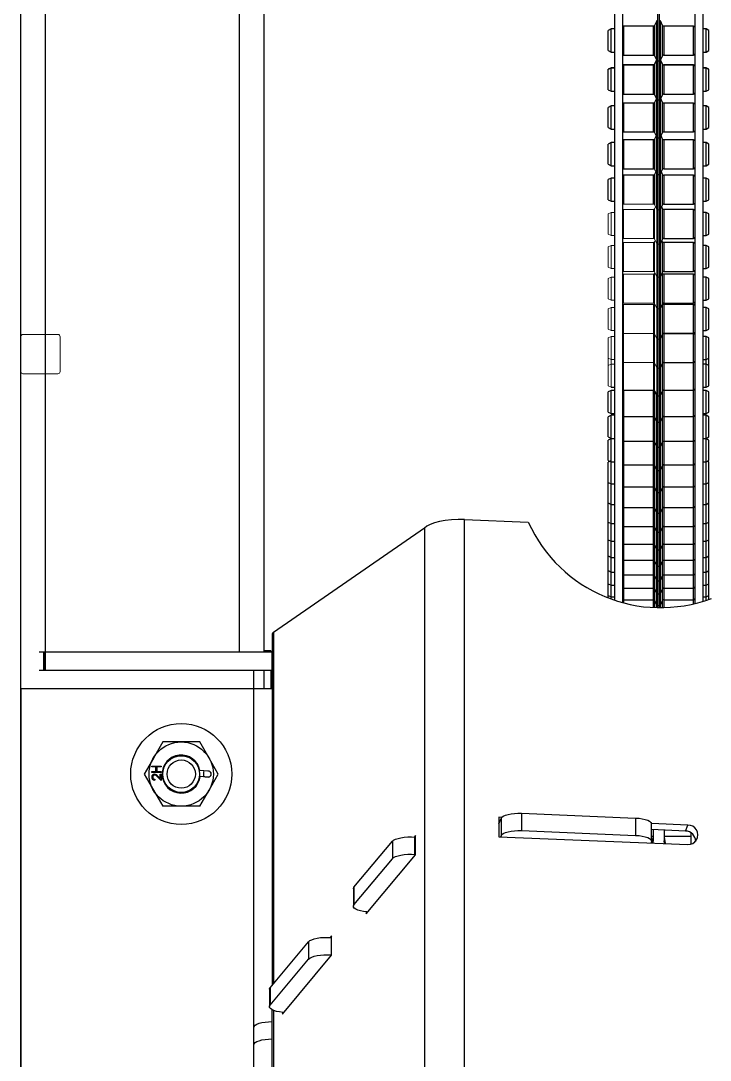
# Model space of a CAD drawing. Header units: feet. Extents: x 0.3 to 98.5, y -18.6 to 31.5.
# Drawn here: x 49.783 to 50.235, y 4.573 to 5.255 of the extents above; entities that cross this region are included whole.
import ezdxf

# ---------------------------------------------------------------- set-up
doc = ezdxf.new("R2010")
doc.units = ezdxf.units.FT
doc.header["$MEASUREMENT"] = 0
doc.layers.add('DETL-RACK-FADE', color=8, linetype='Continuous')

msp = doc.modelspace()

# ---------------------------------------------------------------- linework, layer by layer
for p, q in [((49.78266, 4.47483), (49.78266, 6.13812)), ((49.79891, 4.82868), (49.79891, 6.14082)), ((49.92582, 6.1361), (49.92582, 4.84072)), ((49.94207, 6.14082), (49.94207, 4.84072)), ((50.17209, 6.10792), (50.17209, 4.87494)), ((50.1773, 6.10792), (50.1773, 4.87335)), ((50.22471, 6.10792), (50.22471, 4.87258)), ((50.22993, 6.10792), (50.22993, 4.87403)), ((50.2004, 5.13079), (50.2004, 5.33641)), ((50.20161, 4.86993), (50.20161, 5.33641)), ((50.19769, 5.25137), (50.17802, 5.25137)), ((50.17802, 5.25137), (50.17802, 5.23241)), ((50.19769, 5.23241), (50.19769, 5.25137)), ((50.19973, 5.25474), (50.19836, 5.2518)), ((50.19836, 5.2518), (50.19836, 5.23198)), ((50.19973, 5.13122), (50.19973, 5.25474)), ((50.20365, 5.2518), (50.20228, 5.25474)), ((50.20228, 4.86993), (50.20228, 5.25474)), ((50.20365, 5.23198), (50.20365, 5.2518)), ((50.22399, 5.25137), (50.20432, 5.25137)), ((50.20432, 5.25137), (50.20432, 5.23241)), ((50.22399, 5.23241), (50.22399, 5.25137)), ((50.16985, 5.24948), (50.16797, 5.24851)), ((50.16797, 5.23527), (50.16797, 5.24851)), ((50.17209, 5.24948), (50.16985, 5.24948)), ((50.16985, 5.2343), (50.16985, 5.24948)), ((50.23217, 5.24948), (50.22993, 5.24948)), ((50.23404, 5.24851), (50.23217, 5.24948)), ((50.23217, 5.2343), (50.23217, 5.24948)), ((50.23404, 5.23527), (50.23404, 5.24851)), ((50.16797, 5.23527), (50.16985, 5.2343)), ((50.16985, 5.2343), (50.17209, 5.2343)), ((50.17802, 5.23241), (50.19769, 5.23241)), ((50.19836, 5.23198), (50.19973, 5.22904)), ((50.20228, 5.22904), (50.20365, 5.23198)), ((50.20432, 5.23241), (50.22399, 5.23241)), ((50.22993, 5.2343), (50.23217, 5.2343)), ((50.23217, 5.2343), (50.23404, 5.23527)), ((50.16985, 5.22402), (50.16797, 5.22306)), ((50.16985, 5.22386), (50.16797, 5.22289)), ((50.16797, 5.20965), (50.16797, 5.22306)), ((50.17209, 5.22402), (50.16985, 5.22402)), ((50.16985, 5.20869), (50.16985, 5.22402)), ((50.17209, 5.22386), (50.16985, 5.22386)), ((50.19769, 5.22592), (50.17802, 5.22592)), ((50.17802, 5.22592), (50.17802, 5.20679)), ((50.19769, 5.22575), (50.17802, 5.22575)), ((50.19769, 5.20679), (50.19769, 5.22592)), ((50.19968, 5.22916), (50.19836, 5.22634)), ((50.19971, 5.22908), (50.19836, 5.22618)), ((50.19836, 5.22634), (50.19836, 5.20636)), ((50.2004, 5.22862), (50.20161, 5.22862)), ((50.20365, 5.22618), (50.2023, 5.22908)), ((50.20365, 5.22634), (50.20234, 5.22916)), ((50.20365, 5.20636), (50.20365, 5.22634)), ((50.22399, 5.22592), (50.20432, 5.22592)), ((50.20432, 5.22592), (50.20432, 5.20679)), ((50.22399, 5.22575), (50.20432, 5.22575)), ((50.22399, 5.20679), (50.22399, 5.22592)), ((50.23217, 5.22402), (50.22993, 5.22402)), ((50.23217, 5.22386), (50.22993, 5.22386)), ((50.23404, 5.22306), (50.23217, 5.22402)), ((50.23217, 5.20869), (50.23217, 5.22402)), ((50.23404, 5.22289), (50.23217, 5.22386)), ((50.23404, 5.20965), (50.23404, 5.22306)), ((50.16797, 5.20965), (50.16985, 5.20869)), ((50.23217, 5.20869), (50.23404, 5.20965)), ((50.16985, 5.20869), (50.17209, 5.20869)), ((50.17802, 5.20679), (50.19769, 5.20679)), ((50.19836, 5.20636), (50.19973, 5.20342)), ((50.19954, 5.20384), (50.19836, 5.20133)), ((50.2004, 5.203), (50.20161, 5.203)), ((50.20228, 5.20342), (50.20365, 5.20636)), ((50.20365, 5.20133), (50.20248, 5.20384)), ((50.20432, 5.20679), (50.22399, 5.20679)), ((50.22993, 5.20869), (50.23217, 5.20869)), ((50.16985, 5.199), (50.16797, 5.19804)), ((50.16797, 5.18479), (50.16797, 5.19804)), ((50.17209, 5.199), (50.16985, 5.199)), ((50.16985, 5.18383), (50.16985, 5.199)), ((50.19769, 5.2009), (50.17802, 5.2009)), ((50.17802, 5.2009), (50.17802, 5.18194)), ((50.19769, 5.18194), (50.19769, 5.2009)), ((50.19836, 5.20133), (50.19836, 5.18151)), ((50.20365, 5.18151), (50.20365, 5.20133)), ((50.22399, 5.2009), (50.20432, 5.2009)), ((50.20432, 5.2009), (50.20432, 5.18194)), ((50.22399, 5.18194), (50.22399, 5.2009)), ((50.23217, 5.199), (50.22993, 5.199)), ((50.23404, 5.19804), (50.23217, 5.199)), ((50.23217, 5.18383), (50.23217, 5.199)), ((50.23404, 5.18479), (50.23404, 5.19804)), ((50.16797, 5.18479), (50.16985, 5.18383)), ((50.16985, 5.18383), (50.17209, 5.18383)), ((50.17802, 5.18194), (50.19769, 5.18194)), ((50.20432, 5.18194), (50.22399, 5.18194)), ((50.22993, 5.18383), (50.23217, 5.18383)), ((50.23217, 5.18383), (50.23404, 5.18479)), ((50.16985, 5.17493), (50.16797, 5.17397)), ((50.17209, 5.17493), (50.16985, 5.17493)), ((50.16985, 5.15976), (50.16985, 5.17493)), ((50.19769, 5.17683), (50.17802, 5.17683)), ((50.17802, 5.17683), (50.17802, 5.15786)), ((50.19769, 5.15786), (50.19769, 5.17683)), ((50.19836, 5.18151), (50.19973, 5.17857)), ((50.19935, 5.17938), (50.19836, 5.17725)), ((50.19836, 5.17725), (50.19836, 5.15744)), ((50.2004, 5.17814), (50.20161, 5.17814)), ((50.20228, 5.17857), (50.20365, 5.18151)), ((50.20365, 5.17725), (50.20266, 5.17938)), ((50.20365, 5.15744), (50.20365, 5.17725)), ((50.22399, 5.17683), (50.20432, 5.17683)), ((50.20432, 5.17683), (50.20432, 5.15786)), ((50.22399, 5.15786), (50.22399, 5.17683)), ((50.23217, 5.17493), (50.22993, 5.17493)), ((50.23404, 5.17397), (50.23217, 5.17493)), ((50.23217, 5.15976), (50.23217, 5.17493)), ((50.16797, 5.16072), (50.16797, 5.17397)), ((50.23404, 5.16072), (50.23404, 5.17397)), ((50.16797, 5.16072), (50.16985, 5.15976)), ((50.16985, 5.15976), (50.17209, 5.15976)), ((50.17802, 5.15786), (50.19769, 5.15786)), ((50.19836, 5.15744), (50.19973, 5.15449)), ((50.19917, 5.15571), (50.19836, 5.15398)), ((50.20228, 5.15449), (50.20365, 5.15744)), ((50.20365, 5.15398), (50.20285, 5.15571)), ((50.20432, 5.15786), (50.22399, 5.15786)), ((50.22993, 5.15976), (50.23217, 5.15976)), ((50.23217, 5.15976), (50.23404, 5.16072)), ((50.16985, 5.15166), (50.16797, 5.15069)), ((50.16797, 5.13745), (50.16797, 5.15069)), ((50.17209, 5.15166), (50.16985, 5.15166)), ((50.16985, 5.13648), (50.16985, 5.15166)), ((50.19769, 5.15355), (50.17802, 5.15355)), ((50.17802, 5.15355), (50.17802, 5.13459)), ((50.19769, 5.13459), (50.19769, 5.15355)), ((50.19836, 5.15398), (50.19836, 5.13416)), ((50.2004, 5.15407), (50.20161, 5.15407)), ((50.20365, 5.13416), (50.20365, 5.15398)), ((50.22399, 5.15355), (50.20432, 5.15355)), ((50.20432, 5.15355), (50.20432, 5.13459)), ((50.22399, 5.13459), (50.22399, 5.15355)), ((50.23217, 5.15166), (50.22993, 5.15166)), ((50.23404, 5.15069), (50.23217, 5.15166)), ((50.23217, 5.13648), (50.23217, 5.15166)), ((50.23404, 5.13745), (50.23404, 5.15069)), ((50.16797, 5.13745), (50.16985, 5.13648)), ((50.16985, 5.13648), (50.17209, 5.13648)), ((50.20228, 5.13122), (50.20365, 5.13416)), ((50.20432, 5.13459), (50.22399, 5.13459)), ((50.22993, 5.13648), (50.23217, 5.13648)), ((50.23217, 5.13648), (50.23404, 5.13745)), ((50.20365, 5.13152), (50.20304, 5.13284)), ((50.20365, 5.1117), (50.20365, 5.13152)), ((50.22399, 5.13109), (50.20432, 5.13109)), ((50.20432, 5.13109), (50.20432, 5.11213)), ((50.22399, 5.11213), (50.22399, 5.13109)), ((50.23217, 5.1292), (50.22993, 5.1292)), ((50.23404, 5.12823), (50.23217, 5.1292)), ((50.23217, 5.11403), (50.23217, 5.1292)), ((50.23404, 5.11499), (50.23404, 5.12823)), ((50.22993, 5.11403), (50.23217, 5.11403)), ((50.23217, 5.11403), (50.23404, 5.11499)), ((50.20228, 5.10876), (50.20365, 5.1117)), ((50.20365, 5.10989), (50.20323, 5.1108)), ((50.20365, 5.09008), (50.20365, 5.10989)), ((50.20432, 5.11213), (50.22399, 5.11213)), ((50.22399, 5.10947), (50.20432, 5.10947)), ((50.20432, 5.10947), (50.20432, 5.0905)), ((50.22399, 5.0905), (50.22399, 5.10947)), ((50.23217, 5.10757), (50.22993, 5.10757)), ((50.23404, 5.10661), (50.23217, 5.10757)), ((50.23217, 5.0924), (50.23217, 5.10757)), ((50.23404, 5.09336), (50.23404, 5.10661)), ((50.23217, 5.0924), (50.23404, 5.09336)), ((50.20228, 5.08714), (50.20365, 5.09008)), ((50.20365, 5.08912), (50.20343, 5.0896)), ((50.20365, 5.0693), (50.20365, 5.08912)), ((50.20432, 5.0905), (50.22399, 5.0905)), ((50.22399, 5.08869), (50.20432, 5.08869)), ((50.20432, 5.08869), (50.20432, 5.06973)), ((50.22399, 5.06973), (50.22399, 5.08869)), ((50.22993, 5.0924), (50.23217, 5.0924)), ((50.23217, 5.08679), (50.22993, 5.08679)), ((50.23404, 5.08583), (50.23217, 5.08679)), ((50.23217, 5.07162), (50.23217, 5.08679)), ((50.23404, 5.07258), (50.23404, 5.08583)), ((50.23217, 5.07162), (50.23404, 5.07258)), ((50.20228, 5.06636), (50.20365, 5.0693)), ((50.20365, 5.0692), (50.20363, 5.06925)), ((50.20365, 4.86993), (50.20365, 5.0692)), ((50.20432, 5.06973), (50.22399, 5.06973)), ((50.22399, 5.06877), (50.20432, 5.06877)), ((50.20432, 5.06877), (50.20432, 5.04981)), ((50.22399, 5.04981), (50.22399, 5.06877)), ((50.22993, 5.07162), (50.23217, 5.07162)), ((50.23217, 5.06688), (50.22993, 5.06688)), ((50.23404, 5.06592), (50.23217, 5.06688)), ((50.23217, 5.05171), (50.23217, 5.06688)), ((50.23404, 5.05267), (50.23404, 5.06592)), ((50.23217, 5.05171), (50.23404, 5.05267)), ((50.20228, 5.04644), (50.20365, 5.04938)), ((50.20432, 5.04981), (50.22399, 5.04981)), ((50.22399, 5.04974), (50.20432, 5.04974)), ((50.20432, 5.04974), (50.20432, 4.86994)), ((50.22399, 4.8724), (50.22399, 5.04974)), ((50.22993, 5.05171), (50.23217, 5.05171)), ((50.23217, 5.04784), (50.22993, 5.04784)), ((50.23404, 5.04688), (50.23217, 5.04784)), ((50.23217, 5.01452), (50.23217, 5.04784)), ((50.23404, 5.01549), (50.23404, 5.04688)), ((50.22993, 5.03267), (50.23217, 5.03267)), ((50.23217, 5.03267), (50.23404, 5.03363)), ((50.20228, 5.02741), (50.20365, 5.03035)), ((50.20432, 5.03077), (50.22399, 5.03077)), ((50.23217, 5.02969), (50.22993, 5.02969)), ((50.23404, 5.02873), (50.23217, 5.02969)), ((50.16985, 5.01245), (50.16797, 5.01149)), ((50.16797, 4.99824), (50.16797, 5.01149)), ((50.16985, 5.01452), (50.17209, 5.01452)), ((50.17209, 5.01245), (50.16985, 5.01245)), ((50.16985, 4.99728), (50.16985, 5.01245)), ((50.17802, 5.01263), (50.19769, 5.01263)), ((50.17802, 5.01263), (50.17802, 4.87315)), ((50.19769, 4.87005), (50.19769, 5.01263)), ((50.19836, 5.0122), (50.19973, 5.00926)), ((50.19836, 5.0122), (50.19836, 4.87002)), ((50.20228, 5.00926), (50.20365, 5.0122)), ((50.20432, 5.01263), (50.22399, 5.01263)), ((50.22993, 5.01452), (50.23217, 5.01452)), ((50.23217, 5.01245), (50.22993, 5.01245)), ((50.23217, 5.01452), (50.23404, 5.01549)), ((50.23404, 5.01149), (50.23217, 5.01245)), ((50.23217, 4.99728), (50.23217, 5.01245)), ((50.23404, 4.99824), (50.23404, 5.01149)), ((50.19973, 4.86997), (50.19973, 5.00926)), ((50.2004, 5.00883), (50.20161, 5.00883)), ((50.2004, 4.86995), (50.2004, 5.00883)), ((50.16797, 4.99824), (50.16985, 4.99728)), ((50.23217, 4.99728), (50.23404, 4.99824)), ((50.16985, 4.99613), (50.16797, 4.99517)), ((50.16797, 4.98192), (50.16797, 4.99517)), ((50.16985, 4.99728), (50.17209, 4.99728)), ((50.17209, 4.99613), (50.16985, 4.99613)), ((50.16985, 4.98096), (50.16985, 4.99613)), ((50.17802, 4.99539), (50.19769, 4.99539)), ((50.19836, 4.99496), (50.19973, 4.99202)), ((50.2004, 4.99159), (50.20161, 4.99159)), ((50.20228, 4.99202), (50.20365, 4.99496)), ((50.20432, 4.99539), (50.22399, 4.99539)), ((50.22993, 4.99728), (50.23217, 4.99728)), ((50.23217, 4.99613), (50.22993, 4.99613)), ((50.23404, 4.99517), (50.23217, 4.99613)), ((50.23217, 4.98096), (50.23217, 4.99613)), ((50.23404, 4.98192), (50.23404, 4.99517)), ((50.16797, 4.98192), (50.16985, 4.98096)), ((50.16985, 4.98073), (50.16797, 4.97977)), ((50.16797, 4.96653), (50.16797, 4.97977)), ((50.16985, 4.98096), (50.17209, 4.98096)), ((50.17209, 4.98073), (50.16985, 4.98073)), ((50.16985, 4.87572), (50.16985, 4.98073)), ((50.17802, 4.97906), (50.19769, 4.97906)), ((50.19836, 4.97864), (50.19973, 4.97569)), ((50.20228, 4.97569), (50.20365, 4.97864)), ((50.20432, 4.97906), (50.22399, 4.97906)), ((50.22993, 4.98096), (50.23217, 4.98096)), ((50.23217, 4.98073), (50.22993, 4.98073)), ((50.23217, 4.98096), (50.23404, 4.98192)), ((50.23404, 4.97977), (50.23217, 4.98073)), ((50.23217, 4.87475), (50.23217, 4.98073)), ((50.23404, 4.96653), (50.23404, 4.97977)), ((50.2004, 4.97527), (50.20161, 4.97527)), ((50.16797, 4.96653), (50.16985, 4.96556)), ((50.16915, 4.96592), (50.16797, 4.96532)), ((50.16797, 4.95207), (50.16797, 4.96532)), ((50.16985, 4.96556), (50.17209, 4.96556)), ((50.17802, 4.96367), (50.19769, 4.96367)), ((50.20432, 4.96367), (50.22399, 4.96367)), ((50.22993, 4.96556), (50.23217, 4.96556)), ((50.23217, 4.96556), (50.23404, 4.96653)), ((50.23404, 4.96532), (50.23286, 4.96592)), ((50.23404, 4.95207), (50.23404, 4.96532)), ((50.19836, 4.96324), (50.19973, 4.9603)), ((50.2004, 4.95987), (50.20161, 4.95987)), ((50.20228, 4.9603), (50.20365, 4.96324)), ((50.16797, 4.95207), (50.16985, 4.95111)), ((50.16822, 4.95194), (50.16797, 4.95181)), ((50.16797, 4.87642), (50.16797, 4.95181)), ((50.16985, 4.95111), (50.17209, 4.95111)), ((50.22993, 4.95111), (50.23217, 4.95111)), ((50.23217, 4.95111), (50.23404, 4.95207)), ((50.23404, 4.95181), (50.23379, 4.95194)), ((50.23404, 4.87541), (50.23404, 4.95181)), ((50.17802, 4.94921), (50.19769, 4.94921)), ((50.19836, 4.94878), (50.19973, 4.94584)), ((50.2004, 4.94542), (50.20161, 4.94542)), ((50.20228, 4.94584), (50.20365, 4.94878)), ((50.20432, 4.94921), (50.22399, 4.94921)), ((50.16797, 4.93857), (50.16985, 4.9376)), ((50.16985, 4.9376), (50.17209, 4.9376)), ((50.22993, 4.9376), (50.23217, 4.9376)), ((50.23217, 4.9376), (50.23404, 4.93857)), ((50.17802, 4.93571), (50.19769, 4.93571)), ((50.19836, 4.93528), (50.19973, 4.93234)), ((50.2004, 4.93191), (50.20161, 4.93191)), ((50.20228, 4.93234), (50.20365, 4.93528)), ((50.20432, 4.93571), (50.22399, 4.93571)), ((50.07375, 4.48406), (50.07375, 4.92773)), ((50.07375, 4.92773), (50.11555, 4.926)), ((50.16797, 4.92602), (50.16985, 4.92506)), ((50.16985, 4.92506), (50.17209, 4.92506)), ((50.17802, 4.92316), (50.19769, 4.92316)), ((50.19836, 4.92274), (50.19973, 4.91979)), ((50.20228, 4.91979), (50.20365, 4.92274)), ((50.20432, 4.92316), (50.22399, 4.92316)), ((50.22993, 4.92506), (50.23217, 4.92506)), ((50.23217, 4.92506), (50.23404, 4.92602)), ((50.04745, 4.92202), (49.94835, 4.85373)), ((50.04745, 4.92202), (50.04745, 4.4812)), ((50.2004, 4.91937), (50.20161, 4.91937)), ((50.16797, 4.91445), (50.16985, 4.91348)), ((50.16985, 4.91348), (50.17209, 4.91348)), ((50.17802, 4.91159), (50.19769, 4.91159)), ((50.19836, 4.91116), (50.19973, 4.90822)), ((50.20228, 4.90822), (50.20365, 4.91116)), ((50.20432, 4.91159), (50.22399, 4.91159)), ((50.22993, 4.91348), (50.23217, 4.91348)), ((50.23217, 4.91348), (50.23404, 4.91445)), ((50.16797, 4.90385), (50.16985, 4.90289)), ((50.16985, 4.90289), (50.17209, 4.90289)), ((50.2004, 4.9078), (50.20161, 4.9078)), ((50.22993, 4.90289), (50.23217, 4.90289)), ((50.23217, 4.90289), (50.23404, 4.90385)), ((50.17802, 4.90099), (50.19769, 4.90099)), ((50.19836, 4.90057), (50.19973, 4.89762)), ((50.2004, 4.8972), (50.20161, 4.8972)), ((50.20228, 4.89762), (50.20365, 4.90057)), ((50.20432, 4.90099), (50.22399, 4.90099)), ((50.16797, 4.89424), (50.16985, 4.89328)), ((50.16985, 4.89328), (50.17209, 4.89328)), ((50.17802, 4.89138), (50.19769, 4.89138)), ((50.19836, 4.89096), (50.19973, 4.88801)), ((50.20228, 4.88801), (50.20365, 4.89096)), ((50.20432, 4.89138), (50.22399, 4.89138)), ((50.22993, 4.89328), (50.23217, 4.89328)), ((50.23217, 4.89328), (50.23404, 4.89424)), ((50.16797, 4.88562), (50.16985, 4.88466)), ((50.16985, 4.88466), (50.17209, 4.88466)), ((50.17802, 4.88276), (50.19769, 4.88276)), ((50.19836, 4.88234), (50.19973, 4.8794)), ((50.2004, 4.88759), (50.20161, 4.88759)), ((50.20228, 4.8794), (50.20365, 4.88234)), ((50.20432, 4.88276), (50.22399, 4.88276)), ((50.22993, 4.88466), (50.23217, 4.88466)), ((50.23217, 4.88466), (50.23404, 4.88562)), ((50.16797, 4.878), (50.16985, 4.87704)), ((50.16985, 4.87704), (50.17209, 4.87704)), ((50.17802, 4.87515), (50.19769, 4.87515)), ((50.2004, 4.87897), (50.20161, 4.87897)), ((50.20432, 4.87515), (50.22399, 4.87515)), ((50.22993, 4.87704), (50.23217, 4.87704)), ((50.23217, 4.87704), (50.23404, 4.878)), ((50.19836, 4.87472), (50.19973, 4.87178)), ((50.2004, 4.87135), (50.20161, 4.87135)), ((50.20228, 4.87178), (50.20365, 4.87472)), ((49.94751, 4.85252), (49.94751, 4.62221)), ((49.94835, 4.85373), (49.94835, 4.62321)), ((49.94724, 4.84072), (49.79471, 4.84072)), ((49.79774, 4.82868), (49.79774, 4.84072)), ((49.79846, 4.82868), (49.79846, 4.84072)), ((49.94655, 4.84157), (49.94207, 4.84157)), ((49.94655, 4.84157), (49.94655, 4.84072)), ((49.94724, 4.84072), (49.94724, 4.82868)), ((49.94724, 4.82868), (49.79471, 4.82868)), ((49.93547, 4.49222), (49.93547, 4.82868)), ((49.94207, 4.82868), (49.94207, 4.81664)), ((49.94655, 4.82868), (49.94655, 4.81664)), ((49.94751, 4.81664), (49.78267, 4.81664)), ((49.78267, 4.81664), (49.78267, 4.48018)), ((49.87572, 4.78184), (49.86963, 4.7713)), ((49.90005, 4.78184), (49.87572, 4.78184)), ((49.90614, 4.7713), (49.90005, 4.78184)), ((49.86963, 4.7713), (49.86355, 4.76077)), ((49.8687, 4.76597), (49.87472, 4.76597)), ((49.8687, 4.76543), (49.8687, 4.76597)), ((49.87472, 4.76597), (49.87472, 4.76543)), ((49.91222, 4.76077), (49.90614, 4.7713)), ((49.86355, 4.76077), (49.86963, 4.75023)), ((49.87117, 4.76543), (49.8687, 4.76543)), ((49.8687, 4.76234), (49.87117, 4.76234)), ((49.8687, 4.7618), (49.8687, 4.76234)), ((49.87472, 4.7618), (49.8687, 4.7618)), ((49.87117, 4.76234), (49.87117, 4.76543)), ((49.87179, 4.76543), (49.87179, 4.76234)), ((49.87472, 4.76543), (49.87179, 4.76543)), ((49.87179, 4.76234), (49.87472, 4.76234)), ((49.87472, 4.75663), (49.87223, 4.75897)), ((49.8725, 4.75943), (49.8741, 4.75792)), ((49.8741, 4.76072), (49.87472, 4.76072)), ((49.8741, 4.75792), (49.8741, 4.76072)), ((49.87472, 4.76234), (49.87472, 4.7618)), ((49.87472, 4.76072), (49.87472, 4.75663)), ((49.90275, 4.76286), (49.8997, 4.76307)), ((49.89984, 4.7593), (49.90249, 4.75911)), ((49.90584, 4.76264), (49.90275, 4.76286)), ((49.90571, 4.76269), (49.90541, 4.76267)), ((49.90614, 4.75023), (49.91222, 4.76077)), ((49.87055, 4.7574), (49.87055, 4.75686)), ((49.86963, 4.75023), (49.87572, 4.73969)), ((49.90005, 4.73969), (49.90614, 4.75023)), ((49.90005, 4.73969), (49.87572, 4.73969)), ((50.09621, 4.73241), (50.09621, 4.71965)), ((50.09809, 4.73233), (50.09621, 4.73241)), ((50.09621, 4.72802), (50.09764, 4.73166)), ((50.09764, 4.73166), (50.09764, 4.72027)), ((50.11111, 4.73504), (50.11111, 4.72365)), ((50.11111, 4.73504), (50.18586, 4.73194)), ((50.18586, 4.73194), (50.18586, 4.72055)), ((50.09638, 4.72846), (50.09621, 4.72847)), ((50.22017, 4.72727), (50.19636, 4.72825)), ((50.19638, 4.71668), (50.19638, 4.72807)), ((50.21864, 4.72339), (50.22017, 4.72727)), ((50.04153, 4.72054), (50.04062, 4.71945)), ((50.04115, 4.70801), (50.04115, 4.7194)), ((50.04115, 4.7194), (50.04153, 4.71937)), ((50.04153, 4.70778), (50.04153, 4.72054)), ((50.09621, 4.71965), (50.22017, 4.71451)), ((50.09764, 4.72027), (50.09738, 4.7196)), ((50.11111, 4.72365), (50.18586, 4.72055)), ((50.21864, 4.72339), (50.19638, 4.72431)), ((50.19739, 4.71992), (50.19638, 4.71992)), ((50.19739, 4.72427), (50.19739, 4.71692)), ((50.20462, 4.72397), (50.20462, 4.71692)), ((50.22208, 4.71992), (50.20462, 4.71992)), ((50.22208, 4.72219), (50.22208, 4.71474)), ((50.00119, 4.68649), (50.02638, 4.71666)), ((50.02638, 4.71666), (50.02638, 4.70526)), ((50.19601, 4.71551), (50.19628, 4.71618)), ((50.19739, 4.71692), (50.19707, 4.71547)), ((50.00119, 4.6751), (50.02638, 4.70526)), ((50.00928, 4.66917), (50.04153, 4.70778)), ((50.04153, 4.70798), (50.04115, 4.70801)), ((50.00077, 4.68546), (50.00077, 4.67407)), ((50.00119, 4.68649), (50.00119, 4.6751)), ((50.00928, 4.67034), (50.00928, 4.66917)), ((50.01019, 4.67026), (50.00966, 4.6703)), ((49.94617, 4.62061), (49.97136, 4.65078)), ((49.97136, 4.65078), (49.97136, 4.63939)), ((49.98652, 4.65466), (49.9856, 4.65357)), ((49.98614, 4.65353), (49.98614, 4.64214)), ((49.98614, 4.65353), (49.98652, 4.65349)), ((49.98652, 4.6419), (49.98652, 4.65466)), ((49.94617, 4.60922), (49.97136, 4.63939)), ((49.95427, 4.60329), (49.98652, 4.6419)), ((49.98614, 4.64214), (49.98652, 4.6421)), ((49.94575, 4.61959), (49.94575, 4.6082)), ((49.94617, 4.62061), (49.94617, 4.60922)), ((49.94751, 4.49222), (49.94751, 4.60616)), ((49.94835, 4.60577), (49.94835, 4.49342)), ((49.95427, 4.60446), (49.95427, 4.60329)), ((49.95464, 4.60442), (49.95518, 4.60438))]:
    msp.add_line(p, q)
at = {"flags": 128}
for points in [[(50.07375, 4.92773), (50.06944, 4.92778), (50.06518, 4.92759), (50.06109, 4.92715), (50.05731, 4.92648), (50.05395, 4.9256), (50.05114, 4.92454), (50.04895, 4.92334), (50.04745, 4.92202)], [(49.94751, 4.83618), (49.94736, 4.83632), (49.94724, 4.83644)], [(49.90249, 4.75911), (49.90308, 4.75907), (49.90366, 4.75903), (49.90419, 4.75899), (49.90466, 4.75896), (49.90505, 4.75893), (49.90534, 4.75891), (49.90552, 4.7589), (49.90558, 4.75889)], [(50.09764, 4.73166), (50.09817, 4.73241), (50.09913, 4.73311), (50.1005, 4.73373), (50.10222, 4.73426), (50.10422, 4.73467), (50.10643, 4.73494), (50.10875, 4.73507), (50.11111, 4.73504)], [(50.18586, 4.73194), (50.18816, 4.73177), (50.19032, 4.73146), (50.19224, 4.73102), (50.19386, 4.73046), (50.19511, 4.72981), (50.19595, 4.72909), (50.19635, 4.72834), (50.19638, 4.72807)], [(50.02638, 4.71666), (50.02722, 4.71737), (50.02847, 4.71802), (50.03009, 4.71858), (50.03201, 4.71902), (50.03416, 4.71934), (50.03646, 4.71951), (50.03882, 4.71953), (50.04115, 4.7194)], [(50.09764, 4.72027), (50.09817, 4.72102), (50.09913, 4.72172), (50.1005, 4.72234), (50.10222, 4.72287), (50.10422, 4.72327), (50.10643, 4.72355), (50.10875, 4.72368), (50.11111, 4.72365)], [(50.18586, 4.72055), (50.18816, 4.72038), (50.19032, 4.72007), (50.19224, 4.71963), (50.19386, 4.71907), (50.19511, 4.71842), (50.19595, 4.7177), (50.19635, 4.71695), (50.19628, 4.71618)], [(50.19665, 4.71548), (50.19672, 4.71582), (50.19739, 4.71925)], [(50.20462, 4.71925), (50.20539, 4.71536), (50.20543, 4.71512)], [(50.20502, 4.71514), (50.20496, 4.71538), (50.20462, 4.71692)], [(50.02638, 4.70526), (50.02722, 4.70598), (50.02847, 4.70663), (50.03009, 4.70719), (50.03201, 4.70763), (50.03416, 4.70795), (50.03646, 4.70812), (50.03882, 4.70814), (50.04115, 4.70801)], [(50.00077, 4.68546), (50.00079, 4.68573), (50.00119, 4.68649)], [(50.00966, 4.6703), (50.00745, 4.67057), (50.00545, 4.67098), (50.00373, 4.67151), (50.00236, 4.67213), (50.0014, 4.67283), (50.00087, 4.67357), (50.00079, 4.67434), (50.00119, 4.6751)], [(49.97136, 4.65078), (49.9722, 4.65149), (49.97345, 4.65214), (49.97507, 4.6527), (49.977, 4.65314), (49.97915, 4.65346), (49.98145, 4.65363), (49.98381, 4.65365), (49.98614, 4.65353)], [(49.97136, 4.63939), (49.9722, 4.6401), (49.97345, 4.64075), (49.97507, 4.64131), (49.977, 4.64175), (49.97915, 4.64207), (49.98145, 4.64224), (49.98381, 4.64226), (49.98614, 4.64214)], [(49.94575, 4.61959), (49.94578, 4.61985), (49.94617, 4.62061)], [(49.95464, 4.60442), (49.95244, 4.6047), (49.95044, 4.6051), (49.94872, 4.60563), (49.94735, 4.60625), (49.94638, 4.60695), (49.94585, 4.6077), (49.94578, 4.60846), (49.94617, 4.60922)], [(49.93547, 4.59451), (49.9357, 4.59527), (49.93638, 4.596), (49.9375, 4.59668), (49.93899, 4.59727), (49.94082, 4.59776), (49.9429, 4.59812), (49.94516, 4.59834), (49.94751, 4.59842)], [(49.93547, 4.58312), (49.9357, 4.58388), (49.93638, 4.58461), (49.9375, 4.58529), (49.93899, 4.58588), (49.94082, 4.58637), (49.9429, 4.58673), (49.94516, 4.58695), (49.94751, 4.58702)]]:
    msp.add_lwpolyline(points, dxfattribs=at)
for radius in [0.03312, 0.02107, 0.01204, 0.00926]:
    msp.add_circle((49.88788, 4.76077), radius)
for centre, radius, start, end in [((50.17802, 5.25065), 0.000723, 90, 180), ((50.19769, 5.25211), 0.000737, 270, 335), ((50.2004, 5.25443), 0.000737, 119.17958, 155), ((50.20161, 5.25443), 0.000737, 25, 60.82042), ((50.20432, 5.25211), 0.000737, 205, 270), ((50.22399, 5.25065), 0.000723, 0, 90), ((50.17802, 5.23313), 0.000723, 180, 270), ((50.19769, 5.23167), 0.000737, 25, 90), ((50.20432, 5.23167), 0.000737, 90, 155), ((50.22399, 5.23313), 0.000723, 270, 0), ((50.17802, 5.2252), 0.000723, 90, 180), ((50.17802, 5.22503), 0.000723, 90, 180), ((50.19769, 5.22666), 0.000737, 270, 335), ((50.19769, 5.22649), 0.000737, 270, 335), ((50.2004, 5.22935), 0.000737, 205, 270), ((50.20161, 5.22935), 0.000737, 270, 335), ((50.20432, 5.22666), 0.000737, 205, 270), ((50.20432, 5.22649), 0.000737, 205, 270), ((50.22399, 5.2252), 0.000723, 0, 90), ((50.22399, 5.22503), 0.000723, 0, 90), ((50.17802, 5.20751), 0.000723, 180, 270), ((50.19769, 5.20605), 0.000737, 25, 90), ((50.2004, 5.20373), 0.000737, 205, 270), ((50.20161, 5.20373), 0.000737, 270, 335), ((50.20432, 5.20605), 0.000737, 90, 155), ((50.22399, 5.20751), 0.000723, 270, 0), ((50.17802, 5.20018), 0.000723, 90, 180), ((50.19769, 5.20164), 0.000737, 270, 335), ((50.20432, 5.20164), 0.000737, 205, 270), ((50.22399, 5.20018), 0.000723, 0, 90), ((50.17802, 5.18266), 0.000723, 180, 270), ((50.19769, 5.1812), 0.000737, 25, 90), ((50.20432, 5.1812), 0.000737, 90, 155), ((50.22399, 5.18266), 0.000723, 270, 0), ((50.17802, 5.1761), 0.000723, 90, 180), ((50.19769, 5.17756), 0.000737, 270, 335), ((50.2004, 5.17888), 0.000737, 205, 270), ((50.20161, 5.17888), 0.000737, 270, 335), ((50.20432, 5.17756), 0.000737, 205, 270), ((50.22399, 5.1761), 0.000723, 0, 90), ((50.17802, 5.15858), 0.000723, 180, 270), ((50.19769, 5.15713), 0.000737, 25, 90), ((50.2004, 5.15481), 0.000737, 205, 270), ((50.20161, 5.15481), 0.000737, 270, 335), ((50.20432, 5.15713), 0.000737, 90, 155), ((50.22399, 5.15858), 0.000723, 270, 0), ((50.17802, 5.15283), 0.000723, 90, 180), ((50.19769, 5.15429), 0.000737, 270, 335), ((50.20432, 5.15429), 0.000737, 205, 270), ((50.22399, 5.15283), 0.000723, 0, 90), ((50.20432, 5.13385), 0.000737, 90, 155), ((50.22399, 5.13531), 0.000723, 270, 0), ((50.20161, 5.13153), 0.000737, 270, 335), ((50.20432, 5.13183), 0.000737, 205, 270), ((50.22399, 5.13037), 0.000723, 0, 90), ((50.20161, 5.10907), 0.000737, 270, 335), ((50.20432, 5.11139), 0.000737, 90, 155), ((50.20432, 5.1102), 0.000737, 205, 270), ((50.22399, 5.11285), 0.000723, 270, 0), ((50.22399, 5.10875), 0.000723, 0, 90), ((50.20161, 5.08745), 0.000737, 270, 335), ((50.20432, 5.08977), 0.000737, 90, 155), ((50.20432, 5.08943), 0.000737, 205, 270), ((50.22399, 5.09123), 0.000723, 270, 0), ((50.22399, 5.08797), 0.000723, 0, 90), ((50.20161, 5.06667), 0.000737, 270, 335), ((50.20432, 5.06899), 0.000737, 90, 155), ((50.20432, 5.06951), 0.000737, 205, 270), ((50.22399, 5.07045), 0.000723, 270, 0), ((50.22399, 5.06805), 0.000723, 0, 90), ((50.20161, 5.04675), 0.000737, 270, 335), ((50.20432, 5.04907), 0.000737, 90, 155), ((50.20432, 5.05047), 0.000737, 251.86868, 270), ((50.22399, 5.05053), 0.000723, 270, 0), ((50.22399, 5.04901), 0.000723, 0, 90), ((50.20161, 5.02772), 0.000737, 270, 335), ((50.20432, 5.03004), 0.000737, 90, 155), ((50.22399, 5.0315), 0.000723, 270, 0), ((50.22399, 5.03087), 0.000723, 0, 25.70837), ((50.17802, 5.01335), 0.000723, 180, 270), ((50.19769, 5.01189), 0.000737, 25, 90), ((50.20432, 5.01189), 0.000737, 90, 155), ((50.22399, 5.01335), 0.000723, 270, 0), ((50.2004, 5.00957), 0.000737, 205, 270), ((50.20161, 5.00957), 0.000737, 270, 335), ((50.17802, 4.99611), 0.000723, 180, 270), ((50.19769, 4.99465), 0.000737, 25, 90), ((50.2004, 4.99233), 0.000737, 205, 270), ((50.20161, 4.99233), 0.000737, 270, 335), ((50.20432, 4.99465), 0.000737, 90, 155), ((50.22399, 4.99611), 0.000723, 270, 0), ((50.17802, 4.97978), 0.000723, 180, 270), ((50.19769, 4.97832), 0.000737, 25, 90), ((50.20432, 4.97832), 0.000737, 90, 155), ((50.22399, 4.97978), 0.000723, 270, 0), ((50.2004, 4.97601), 0.000737, 205, 270), ((50.20161, 4.97601), 0.000737, 270, 335), ((50.17802, 4.96439), 0.000723, 180, 270), ((50.19769, 4.96293), 0.000737, 25, 90), ((50.20432, 4.96293), 0.000737, 90, 155), ((50.22399, 4.96439), 0.000723, 270, 0), ((50.2004, 4.96061), 0.000737, 205, 270), ((50.20161, 4.96061), 0.000737, 270, 335), ((50.17802, 4.94993), 0.000723, 180, 270), ((50.22399, 4.94993), 0.000723, 270, 0), ((50.19769, 4.94847), 0.000737, 25, 90), ((50.2004, 4.94615), 0.000737, 205, 270), ((50.20161, 4.94615), 0.000737, 270, 335), ((50.20432, 4.94847), 0.000737, 90, 155), ((50.17802, 4.93643), 0.000723, 180, 270), ((50.22399, 4.93643), 0.000723, 270, 0), ((50.19769, 4.93497), 0.000737, 25, 90), ((50.2004, 4.93265), 0.000737, 205, 270), ((50.20161, 4.93265), 0.000737, 270, 335), ((50.20432, 4.93497), 0.000737, 90, 155), ((50.20221, 4.96494), 0.09501, 204.19854, 290.60287), ((50.17802, 4.92388), 0.000723, 180, 270), ((50.19769, 4.92243), 0.000737, 25, 90), ((50.20432, 4.92243), 0.000737, 90, 155), ((50.22399, 4.92388), 0.000723, 270, 0), ((50.2004, 4.92011), 0.000737, 205, 270), ((50.20161, 4.92011), 0.000737, 270, 335), ((50.17802, 4.91231), 0.000723, 180, 270), ((50.19769, 4.91085), 0.000737, 25, 90), ((50.20432, 4.91085), 0.000737, 90, 155), ((50.22399, 4.91231), 0.000723, 270, 0), ((50.2004, 4.90853), 0.000737, 205, 270), ((50.20161, 4.90853), 0.000737, 270, 335), ((50.17802, 4.90171), 0.000723, 180, 270), ((50.19769, 4.90025), 0.000737, 25, 90), ((50.2004, 4.89794), 0.000737, 205, 270), ((50.20161, 4.89794), 0.000737, 270, 335), ((50.20432, 4.90025), 0.000737, 90, 155), ((50.22399, 4.90171), 0.000723, 270, 0), ((50.17802, 4.8921), 0.000723, 180, 270), ((50.19769, 4.89064), 0.000737, 25, 90), ((50.20432, 4.89064), 0.000737, 90, 155), ((50.22399, 4.8921), 0.000723, 270, 0), ((50.17802, 4.88349), 0.000723, 180, 270), ((50.19769, 4.88203), 0.000737, 25, 90), ((50.2004, 4.88833), 0.000737, 205, 270), ((50.20161, 4.88833), 0.000737, 270, 335), ((50.20432, 4.88203), 0.000737, 90, 155), ((50.22399, 4.88349), 0.000723, 270, 0), ((50.17802, 4.87587), 0.000723, 180, 270), ((50.19769, 4.87441), 0.000737, 25, 90), ((50.2004, 4.87971), 0.000737, 205, 270), ((50.20161, 4.87971), 0.000737, 270, 335), ((50.20432, 4.87441), 0.000737, 90, 155), ((50.22399, 4.87587), 0.000723, 270, 0), ((50.2004, 4.87209), 0.000737, 205, 270), ((50.20161, 4.87209), 0.000737, 270, 335), ((49.88788, 4.76077), 0.01252, 10.43425, 353.09206), ((49.87031, 4.75888), 0.00177, 89.18777, 181.73195), ((49.87042, 4.75885), 0.00126, 91.75961, 182.12185), ((49.86998, 4.75749), 0.00318, 37.6076, 83.55143), ((49.87005, 4.75751), 0.00262, 33.87327, 82.77828), ((49.91198, 4.76033), 0.00956, 164.67267, 187.32692), ((49.90571, 4.76077), 0.00193, 253.16143, 90), ((49.90571, 4.76077), 0.00188, 266, 86), ((49.8705, 4.75882), 0.00196, 179.75685, 271.49658), ((49.87055, 4.75879), 0.00138, 179.49243, 270.25992), ((50.22039, 4.72089), 0.00638, 268.03827, 91.96173), ((50.21848, 4.71654), 0.00685, 0.5941, 88.66671)]:
    msp.add_arc(centre, radius, start, end)
at = {"color": 7, "linetype": 'Continuous', "lineweight": 15}
for centre, radius, start, end in [((50.17802, 5.13531), 0.000723, 180, 270), ((50.19769, 5.13385), 0.000737, 25, 90), ((50.17802, 5.13037), 0.000723, 90, 180), ((50.19769, 5.13183), 0.000737, 270, 335), ((50.2004, 5.13153), 0.000737, 205, 270), ((50.17802, 5.11285), 0.000723, 180, 270), ((50.17802, 5.10875), 0.000723, 90, 180), ((50.19769, 5.11139), 0.000737, 25, 90), ((50.19769, 5.1102), 0.000737, 270, 335), ((50.2004, 5.10907), 0.000737, 205, 270), ((50.17802, 5.09123), 0.000723, 180, 270), ((50.17802, 5.08797), 0.000723, 90, 180), ((50.19769, 5.08977), 0.000737, 25, 90), ((50.19769, 5.08943), 0.000737, 270, 335), ((50.2004, 5.08745), 0.000737, 205, 270), ((50.17802, 5.07045), 0.000723, 180, 270), ((50.17802, 5.06805), 0.000723, 90, 180), ((50.19769, 5.06899), 0.000737, 25, 90), ((50.19769, 5.06951), 0.000737, 270, 335), ((50.2004, 5.06667), 0.000737, 205, 270), ((49.7841, 5.04766), 0.00145, 90, 180), ((49.80697, 5.04766), 0.00145, 0, 90), ((50.17802, 5.05053), 0.000723, 180, 270), ((50.17802, 5.04901), 0.000723, 90, 180), ((50.19769, 5.04907), 0.000737, 25, 90), ((50.19769, 5.05047), 0.000737, 270, 288.13132), ((50.2004, 5.04675), 0.000737, 205, 270), ((49.7841, 5.02479), 0.00145, 180, 270), ((49.80697, 5.02479), 0.00145, 270, 0), ((50.17802, 5.0315), 0.000723, 180, 270), ((50.17802, 5.03087), 0.000723, 154.29163, 180), ((50.19769, 5.03004), 0.000737, 25, 90), ((50.2004, 5.02772), 0.000737, 205, 270)]:
    msp.add_arc(centre, radius, start, end, dxfattribs=at)
msp.add_ellipse((49.97159, 4.85169), major_axis=(0.02408, -0.00087), ratio=0.195884, start_param=2.884084, end_param=3.148675)
at = {"layer": 'DETL-RACK-FADE', "linetype": 'Continuous', "lineweight": 15}
for p, q in [((50.17802, 5.13459), (50.19769, 5.13459)), ((50.19836, 5.13416), (50.19973, 5.13122)), ((50.16985, 5.1292), (50.16797, 5.12823)), ((50.16797, 5.11499), (50.16797, 5.12823)), ((50.17209, 5.1292), (50.16985, 5.1292)), ((50.16985, 5.11403), (50.16985, 5.1292)), ((50.19769, 5.13109), (50.17802, 5.13109)), ((50.17802, 5.13109), (50.17802, 5.11213)), ((50.19769, 5.11213), (50.19769, 5.13109)), ((50.19898, 5.13284), (50.19836, 5.13152)), ((50.19836, 5.13152), (50.19836, 5.1117)), ((50.19973, 5.00926), (50.19973, 5.13122)), ((50.2004, 5.13079), (50.20161, 5.13079)), ((50.2004, 5.00883), (50.2004, 5.13079)), ((50.16797, 5.11499), (50.16985, 5.11403)), ((50.16985, 5.11403), (50.17209, 5.11403)), ((50.16985, 5.10757), (50.16797, 5.10661)), ((50.16797, 5.09336), (50.16797, 5.10661)), ((50.17209, 5.10757), (50.16985, 5.10757)), ((50.16985, 5.0924), (50.16985, 5.10757)), ((50.17802, 5.11213), (50.19769, 5.11213)), ((50.19769, 5.10947), (50.17802, 5.10947)), ((50.17802, 5.10947), (50.17802, 5.0905)), ((50.19769, 5.0905), (50.19769, 5.10947)), ((50.19836, 5.1117), (50.19973, 5.10876)), ((50.19878, 5.1108), (50.19836, 5.10989)), ((50.19836, 5.10989), (50.19836, 5.09008)), ((50.2004, 5.10834), (50.20161, 5.10834)), ((50.16797, 5.09336), (50.16985, 5.0924)), ((50.16985, 5.08679), (50.16797, 5.08583)), ((50.16985, 5.0924), (50.17209, 5.0924)), ((50.17209, 5.08679), (50.16985, 5.08679)), ((50.16985, 5.07162), (50.16985, 5.08679)), ((50.17802, 5.0905), (50.19769, 5.0905)), ((50.19769, 5.08869), (50.17802, 5.08869)), ((50.17802, 5.08869), (50.17802, 5.06973)), ((50.19769, 5.06973), (50.19769, 5.08869)), ((50.19836, 5.09008), (50.19973, 5.08714)), ((50.19858, 5.0896), (50.19836, 5.08912)), ((50.19836, 5.08912), (50.19836, 5.0693)), ((50.2004, 5.08671), (50.20161, 5.08671)), ((50.16797, 5.07258), (50.16797, 5.08583)), ((50.16797, 5.07258), (50.16985, 5.07162)), ((50.16985, 5.06688), (50.16797, 5.06592)), ((50.16797, 5.05267), (50.16797, 5.06592)), ((50.16985, 5.07162), (50.17209, 5.07162)), ((50.17209, 5.06688), (50.16985, 5.06688)), ((50.16985, 5.05171), (50.16985, 5.06688)), ((50.17802, 5.06973), (50.19769, 5.06973)), ((50.19769, 5.06877), (50.17802, 5.06877)), ((50.17802, 5.06877), (50.17802, 5.04981)), ((50.19769, 5.04981), (50.19769, 5.06877)), ((50.19836, 5.0693), (50.19973, 5.06636)), ((50.19838, 5.06925), (50.19836, 5.0692)), ((50.19836, 5.0692), (50.19836, 5.0122)), ((50.2004, 5.06593), (50.20161, 5.06593)), ((50.16797, 5.05267), (50.16985, 5.05171)), ((49.78266, 5.02479), (49.78266, 5.04766)), ((49.7841, 5.0491), (49.80697, 5.0491)), ((49.80841, 5.04766), (49.80841, 5.02479)), ((50.16985, 5.04784), (50.16797, 5.04688)), ((50.16797, 5.01549), (50.16797, 5.04688)), ((50.16985, 5.05171), (50.17209, 5.05171)), ((50.17209, 5.04784), (50.16985, 5.04784)), ((50.16985, 5.01452), (50.16985, 5.04784)), ((50.17802, 5.04981), (50.19769, 5.04981)), ((50.19769, 5.04974), (50.17802, 5.04974)), ((50.17802, 5.04974), (50.17802, 5.01263)), ((50.19769, 5.01263), (50.19769, 5.04974)), ((50.19836, 5.04938), (50.19973, 5.04644)), ((50.2004, 5.04602), (50.20161, 5.04602)), ((50.16797, 5.03363), (50.16985, 5.03267)), ((50.16985, 5.03267), (50.17209, 5.03267)), ((50.16985, 5.02969), (50.16797, 5.02873)), ((50.17209, 5.02969), (50.16985, 5.02969)), ((50.17802, 5.03077), (50.19769, 5.03077)), ((50.19836, 5.03035), (50.19973, 5.02741)), ((50.2004, 5.02698), (50.20161, 5.02698)), ((49.80697, 5.02335), (49.7841, 5.02335)), ((50.16797, 5.01549), (50.16985, 5.01452))]:
    msp.add_line(p, q, dxfattribs=at)

doc.saveas('drawing.dxf')
